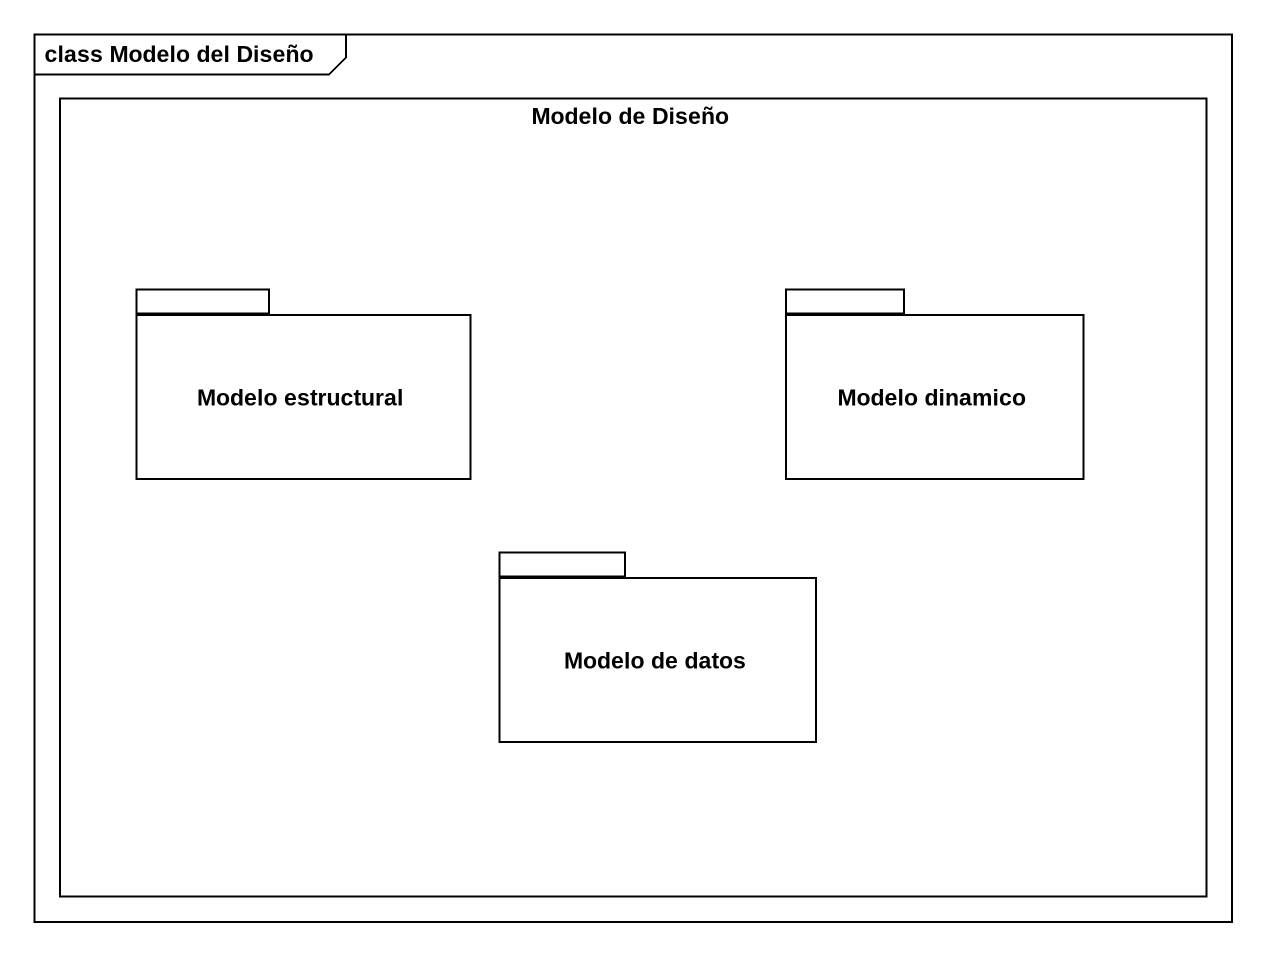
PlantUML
@startuml
mainframe class Modelo del Diseño
rectangle "Modelo de Diseño" as Modelo_de_Diseño {
  package "Modelo estructural" as Modelo_estructural {
  }
  package "Modelo dinamico" as Modelo_dinamico {
  }
  package "Modelo de datos" as Modelo_de_datos {
  }
}
@enduml
